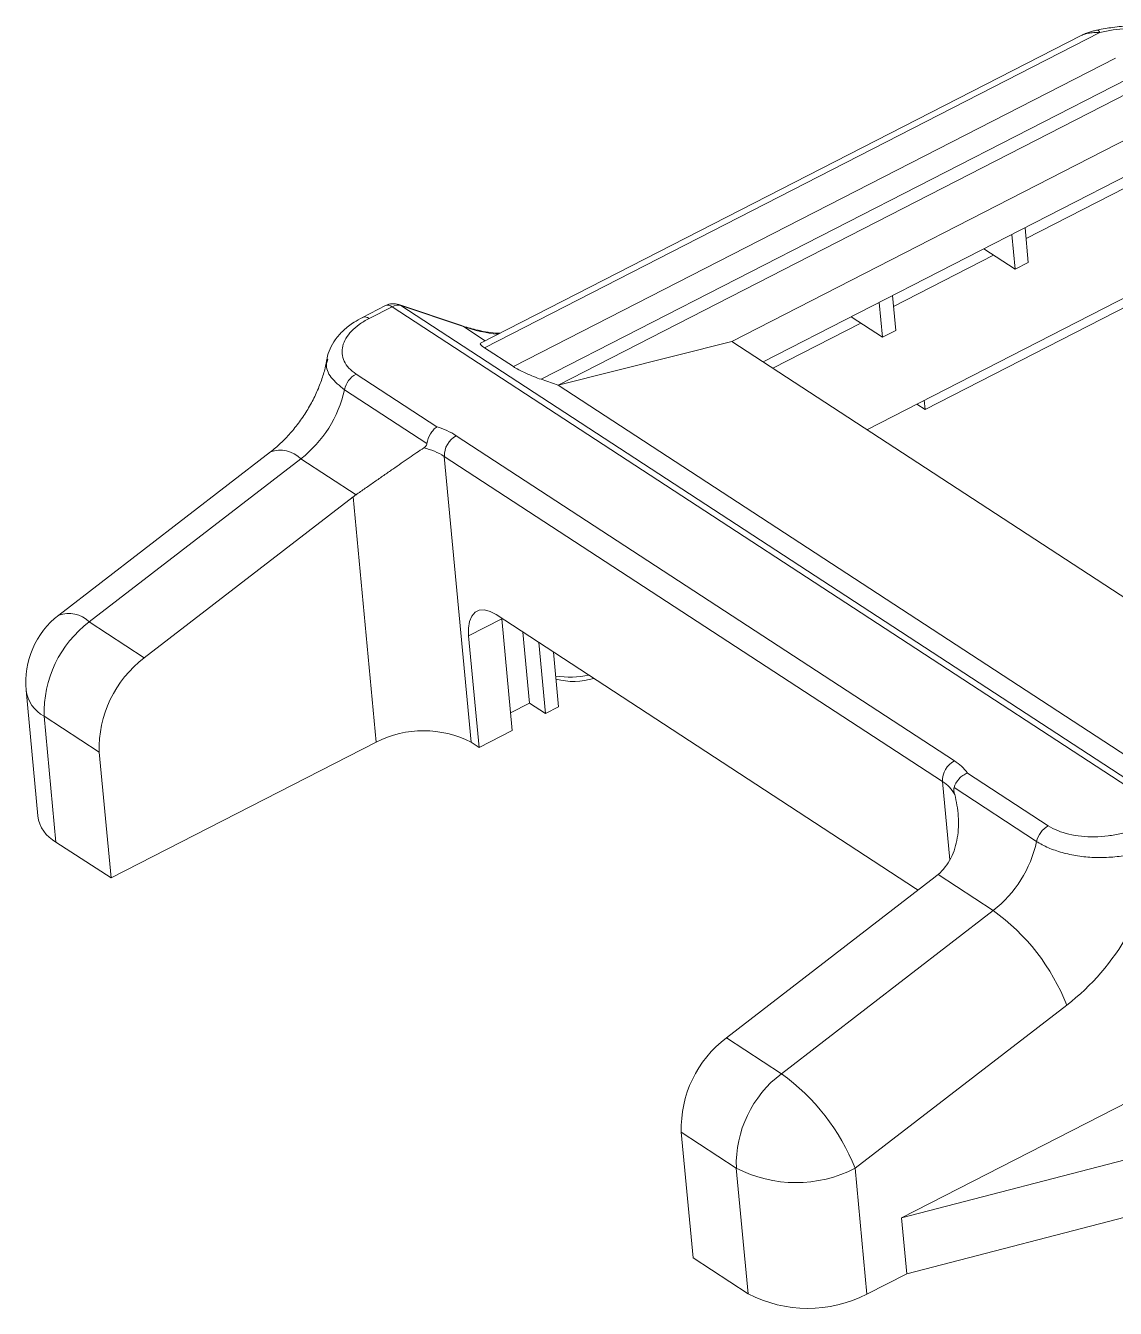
# Model space of a CAD drawing. Header units: inches. Extents: x 1430 to 4816, y 541 to 1061.
# Drawn here: x 1969.8 to 2014.8, y 703.2 to 756.2 of the extents above; entities that cross this region are included whole.
import ezdxf

# ---------------------------------------------------------------- set-up
doc = ezdxf.new("R2010")
doc.units = ezdxf.units.IN

msp = doc.modelspace()

# ---------------------------------------------------------------- linework, layer by layer
at = {"color": 7, "linetype": 'Continuous', "lineweight": 15}
for p, q in [((2013.396, 755.791), (1988.596, 743.086)), ((2014.162, 755.909), (1988.765, 742.898)), ((1989.955, 742.121), (2014.806, 754.852)), ((2015.293, 753.994), (1991.099, 741.599)), ((2015.348, 753.418), (1991.81, 741.36)), ((2015.937, 751.855), (1998.968, 743.162)), ((2016.072, 750.416), (2000.263, 742.317)), ((2011.212, 746.422), (2011.077, 747.857)), ((2020.359, 747.618), (2004.55, 739.518)), ((2020.703, 747.393), (2006.957, 740.351)), ((2010.665, 746.141), (2010.53, 747.576)), ((2010.665, 746.141), (2009.373, 746.984)), ((2011.212, 746.422), (2010.665, 746.141)), ((1984.684, 744.643), (1983.732, 744.155)), ((1984.949, 744.595), (1983.997, 744.108)), ((2016.987, 723.684), (1984.949, 744.595)), ((1987.809, 743.814), (1985.226, 744.683)), ((1985.312, 744.642), (2017.35, 723.73)), ((1987.895, 743.772), (1985.312, 744.642)), ((2005.191, 743.337), (2005.056, 744.772)), ((2005.738, 743.618), (2005.603, 745.053)), ((2005.191, 743.337), (2003.9, 744.18)), ((2005.738, 743.618), (2005.191, 743.337)), ((1998.968, 743.162), (1991.81, 741.36)), ((1998.968, 743.162), (2021.718, 728.313)), ((1988.765, 742.898), (1989.955, 742.121)), ((1983.462, 741.816), (1986.799, 739.637)), ((1991.81, 741.36), (1991.099, 741.599)), ((1986.387, 738.946), (1982.982, 741.168)), ((2016.161, 725.466), (1991.81, 741.36)), ((2006.957, 740.351), (2006.613, 740.575)), ((2006.957, 740.351), (2006.921, 740.733)), ((1987.599, 739.27), (2008.164, 725.847)), ((1979.925, 738.597), (1971.186, 731.86)), ((1981.187, 738.317), (1972.447, 731.581)), ((1983.463, 736.832), (1981.187, 738.317)), ((2007.671, 724.991), (1987.106, 738.414)), ((1987.106, 738.414), (1988.215, 726.611)), ((1983.343, 736.743), (1974.72, 730.097)), ((1984.294, 726.619), (1983.343, 736.743)), ((1989.244, 731.884), (2006.562, 720.581)), ((1972.447, 731.581), (1974.72, 730.097)), ((1989.476, 731.706), (1988.107, 731.005)), ((1989.909, 727.1), (1989.476, 731.706)), ((1988.54, 726.399), (1988.107, 731.005)), ((1990.352, 731.161), (1990.628, 728.225)), ((1991.001, 730.737), (1991.277, 727.801)), ((1991.612, 730.338), (1991.824, 728.081)), ((1969.838, 728.76), (1970.326, 723.569)), ((1989.841, 727.822), (1990.628, 728.225)), ((1990.628, 728.225), (1991.277, 727.801)), ((1972.859, 726.202), (1970.586, 727.686)), ((1970.586, 727.686), (1971.073, 722.495)), ((1991.277, 727.801), (1991.824, 728.081)), ((1988.54, 726.399), (1989.909, 727.1)), ((1984.294, 726.619), (1973.346, 721.011)), ((1988.54, 726.399), (1988.215, 726.611)), ((1973.346, 721.011), (1972.859, 726.202)), ((2008.698, 725.344), (2012.036, 723.165)), ((2011.556, 722.517), (2008.151, 724.74)), ((1971.073, 722.495), (1973.346, 721.011)), ((1998.749, 714.413), (2007.371, 721.059)), ((2009.762, 719.666), (2007.486, 721.152)), ((2006.562, 720.581), (2006.661, 720.512)), ((2001.022, 712.93), (2009.762, 719.666)), ((2012.801, 715.761), (2004.062, 709.024)), ((2005.975, 706.977), (2022.397, 715.39)), ((1998.749, 714.413), (2001.022, 712.93)), ((2021.367, 710.964), (2005.975, 706.977)), ((1999.16, 709.035), (1996.887, 710.518)), ((1996.887, 710.518), (1997.375, 705.327)), ((1999.648, 703.844), (1999.16, 709.035)), ((2004.062, 709.024), (2004.55, 703.833)), ((2021.584, 708.661), (2006.192, 704.674)), ((2005.975, 706.977), (2006.192, 704.674)), ((1997.375, 705.327), (1999.648, 703.844)), ((2006.192, 704.674), (2004.55, 703.833))]:
    msp.add_line(p, q, dxfattribs=at)
at = {"color": 8, "linetype": 'Continuous', "lineweight": 15}
for p, q in [((2015.797, 749.806), (2011.119, 747.41)), ((2009.776, 746.722), (2005.645, 744.606)), ((1985.226, 744.683), (1985.312, 744.642)), ((1987.809, 743.814), (1987.895, 743.772)), ((1988.792, 743.187), (1987.895, 743.772)), ((2004.302, 743.917), (2000.665, 742.054)), ((2007.974, 721.766), (2007.671, 724.991))]:
    msp.add_line(p, q, dxfattribs=at)
at = {"color": 8, "linetype": 'Continuous', "lineweight": 15, "flags": 128}
msp.add_lwpolyline([(2014.07, 756.018), (2014.08, 756.017), (2014.098, 756.007), (2014.118, 755.985), (2014.139, 755.952), (2014.162, 755.909)], dxfattribs=at)
at = {"color": 7, "linetype": 'Continuous', "lineweight": 15, "flags": 128}
msp.add_lwpolyline([(1988.107, 731.005), (1988.101, 731.326), (1988.144, 731.601), (1988.236, 731.822), (1988.373, 731.978), (1988.549, 732.064), (1988.759, 732.077), (1988.993, 732.017), (1989.244, 731.884)], dxfattribs=at)
at = {"color": 7, "linetype": 'Continuous', "lineweight": 15}
for centre, radius, start, end in [((2015.639, 750.039), 6.053, 61.6278, 104.1216), ((1985.003, 744.02), 0.7, 71.4008, 117.126), ((1985.185, 744.186), 0.473, 74.4844, 119.984), ((1983.933, 740.965), 0.972, 118.9782, 167.9328), ((1978.112, 742.243), 4.987, 308.0684, 347.5541), ((1985.858, 736.53), 3.246, 57.5598, 73.1437), ((1988.044, 738.444), 0.938, 118.2794, 181.8254), ((1985.634, 736.064), 2.772, 57.9336, 77.0563), ((1973.322, 729.088), 3.5, 127.6253, 185.3685), ((1975.279, 727.835), 4.696, 127.0856, 181.8177), ((1977.552, 726.351), 4.696, 127.0856, 181.8177), ((1992.289, 733.501), 4.197, 262.0168, 280.8942), ((1992.43, 732.038), 2.913, 255.856, 286.9235), ((1986.246, 722.819), 4.272, 62.5569, 117.1899), ((2008.609, 725.021), 0.938, 118.2794, 181.8254), ((2007.159, 724.246), 1.891, 35.4824, 57.8621), ((2006.939, 723.794), 1.403, 28.3272, 58.5379), ((1971.76, 723.77), 1.449, 187.9635, 241.6956), ((2012.507, 722.314), 0.972, 118.9782, 167.9328), ((2006.687, 723.592), 4.987, 308.0684, 347.5541), ((2006.798, 723.498), 9.794, 307.8089, 353.1949), ((2004.661, 712.561), 8.747, 21.4577, 54.3275), ((2001.581, 710.667), 4.696, 127.0856, 181.8177), ((2003.854, 709.184), 4.696, 127.0856, 181.8177), ((1995.921, 705.824), 8.747, 21.4577, 54.3275), ((2001.621, 713.774), 5.341, 242.5569, 297.1899), ((2002.109, 708.583), 5.341, 242.5569, 297.1899)]:
    msp.add_arc(centre, radius, start, end, dxfattribs=at)
at = {"color": 8, "linetype": 'Continuous', "lineweight": 15}
for centre, radius, start, end in [((1984.777, 744.396), 0.264, 49.1837, 110.6056), ((1983.824, 743.906), 0.265, 49.319, 109.4939), ((1990.141, 750.497), 7.09, 251.5268, 263.322), ((1980.336, 737.462), 1.207, 45.1504, 109.8945), ((1971.596, 730.725), 1.207, 45.1504, 109.8945), ((1971.272, 728.961), 1.449, 187.9635, 241.6956)]:
    msp.add_arc(centre, radius, start, end, dxfattribs=at)
at = {"color": 7, "linetype": 'Continuous', "lineweight": 15}
for centre, major_axis, ratio, start_param, end_param in [((1989.831, 742.539), (1.247, -0.535), 0.118918, 3.043379, 3.73957), ((1990.666, 741.881), (0.831, -0.357), 0.118918, 3.73957, 5.310367), ((1985.074, 735.613), (2.675, 1.008), 0.645642, 1.957636, 2.012512), ((2005.639, 722.19), (2.675, 1.008), 0.645642, 5.154104, 5.20898)]:
    msp.add_ellipse(centre, major_axis=major_axis, ratio=ratio, start_param=start_param, end_param=end_param, dxfattribs=at)
for points, knots in [([(2014.07, 756.016), (2014.015, 756.004), (2013.849, 755.968), (2013.619, 755.897), (2013.456, 755.816), (2013.396, 755.786)], [0, 0, 0, 0, 0.238797, 0.71934, 1, 1, 1, 1]), ([(2014.162, 755.909), (2014.055, 755.913), (2013.869, 755.919), (2013.642, 755.879), (2013.489, 755.837), (2013.423, 755.801), (2013.398, 755.787)], [0, 0, 0, 0, 0.382763, 0.661749, 0.869139, 1, 1, 1, 1]), ([(2018.952, 755.375), (2018.861, 755.431), (2018.603, 755.59), (2018.123, 755.805), (2017.502, 756), (2016.833, 756.13), (2016.133, 756.197), (2015.416, 756.198), (2014.722, 756.141), (2014.279, 756.057), (2014.07, 756.018)], [0, 0, 0, 0, 0.073537, 0.208229, 0.343396, 0.478331, 0.612761, 0.746774, 0.880601, 1, 1, 1, 1]), ([(1983.739, 744.15), (1983.615, 744.085), (1983.321, 743.932), (1982.935, 743.624), (1982.6, 743.258), (1982.382, 742.864), (1982.272, 742.583), (1982.264, 742.428), (1982.263, 742.41)], [0, 0, 0, 0, 0.158699, 0.378772, 0.600863, 0.791812, 0.974948, 1, 1, 1, 1]), ([(1983.997, 744.108), (1983.85, 744.033), (1983.716, 743.951), (1983.473, 743.775), (1983.365, 743.682), (1983.181, 743.488), (1983.104, 743.388), (1982.983, 743.18), (1982.939, 743.074), (1982.887, 742.864), (1982.878, 742.757), (1982.897, 742.547), (1982.925, 742.446), (1983.018, 742.248), (1983.083, 742.152), (1983.247, 741.974), (1983.345, 741.892), (1983.462, 741.816)], [0, 0, 0, 0, 0.125, 0.125, 0.25, 0.25, 0.375, 0.375, 0.5, 0.5, 0.625, 0.625, 0.75, 0.75, 0.875, 0.875, 1, 1, 1, 1]), ([(1989.397, 743.496), (1989.339, 743.499), (1988.995, 743.515), (1988.462, 743.619), (1988.008, 743.755), (1987.809, 743.814)], [0, 0, 0, 0, 0.103139, 0.607564, 1, 1, 1, 1]), ([(1982.256, 742.431), (1982.235, 742.309), (1982.187, 742.032), (1982.04, 741.551), (1981.827, 741.019), (1981.551, 740.483), (1981.222, 739.964), (1980.851, 739.479), (1980.45, 739.045), (1980.136, 738.762), (1979.962, 738.626), (1979.925, 738.597)], [0, 0, 0, 0, 0.0956519, 0.2175611, 0.3410337, 0.4657967, 0.5913602, 0.7171355, 0.8423477, 0.9664493, 1, 1, 1, 1]), ([(1986.387, 738.946), (1986.41, 739.081), (1986.461, 739.221), (1986.571, 739.406), (1986.613, 739.462), (1986.702, 739.561), (1986.751, 739.604), (1986.799, 739.637)], [0, 0, 0, 0, 0.5, 0.5, 0.75, 0.75, 1, 1, 1, 1]), ([(1986.255, 738.766), (1986.162, 738.706), (1986.065, 738.641), (1985.864, 738.505), (1985.76, 738.432), (1985.44, 738.21), (1985.216, 738.053), (1984.856, 737.803), (1984.732, 737.717), (1984.481, 737.543), (1984.354, 737.455), (1984.098, 737.277), (1983.967, 737.186), (1983.711, 737.008), (1983.586, 736.919), (1983.463, 736.832)], [0, 0, 0, 0, 0.125, 0.125, 0.25, 0.25, 0.5, 0.5, 0.625, 0.625, 0.75, 0.75, 0.875, 0.875, 1, 1, 1, 1]), ([(1986.255, 738.766), (1986.284, 738.785), (1986.312, 738.807), (1986.36, 738.864), (1986.38, 738.9), (1986.387, 738.946)], [0, 0, 0, 0, 0.5, 0.5, 1, 1, 1, 1]), ([(2008.151, 724.74), (2008.183, 724.869), (2008.255, 724.996), (2008.401, 725.157), (2008.456, 725.205), (2008.573, 725.286), (2008.636, 725.32), (2008.698, 725.344)], [0, 0, 0, 0, 0.5, 0.5, 0.75, 0.75, 1, 1, 1, 1]), ([(2007.486, 721.152), (2007.711, 721.34), (2007.885, 721.57), (2008.084, 721.963), (2008.138, 722.099), (2008.225, 722.379), (2008.259, 722.524), (2008.33, 722.965), (2008.341, 723.263), (2008.301, 723.863), (2008.251, 724.167), (2008.174, 724.46)], [0, 0, 0, 0, 0.25, 0.25, 0.375, 0.375, 0.5, 0.5, 0.75, 0.75, 1, 1, 1, 1]), ([(2008.151, 724.74), (2008.14, 724.697), (2008.14, 724.648), (2008.151, 724.552), (2008.162, 724.505), (2008.174, 724.46)], [0, 0, 0, 0, 0.5, 0.5, 1, 1, 1, 1]), ([(2012.036, 723.165), (2012.152, 723.089), (2012.284, 723.022), (2012.572, 722.905), (2012.727, 722.857), (2013.054, 722.781), (2013.229, 722.752), (2013.585, 722.716), (2013.767, 722.709), (2014.136, 722.713), (2014.324, 722.726), (2014.693, 722.771), (2014.874, 722.803), (2015.231, 722.886), (2015.405, 722.937), (2015.733, 723.054), (2015.888, 723.121), (2016.035, 723.196)], [0, 0, 0, 0, 0.125, 0.125, 0.25, 0.25, 0.375, 0.375, 0.5, 0.5, 0.625, 0.625, 0.75, 0.75, 0.875, 0.875, 1, 1, 1, 1]), ([(2016.522, 722.338), (2016.339, 722.252), (2016.145, 722.177), (2015.839, 722.081), (2015.734, 722.052), (2015.519, 721.999), (2015.409, 721.975), (2015.075, 721.914), (2014.849, 721.885), (2014.391, 721.853), (2014.156, 721.849), (2013.697, 721.867), (2013.472, 721.889), (2013.03, 721.956), (2012.814, 722.003), (2012.41, 722.116), (2012.219, 722.182), (2011.863, 722.337), (2011.701, 722.423), (2011.556, 722.517)], [0, 0, 0, 0, 0.125, 0.125, 0.1875, 0.1875, 0.25, 0.25, 0.375, 0.375, 0.5, 0.5, 0.625, 0.625, 0.75, 0.75, 0.875, 0.875, 1, 1, 1, 1])]:
    msp.add_open_spline(points, degree=3, knots=knots, dxfattribs=at)
at = {"color": 8, "linetype": 'Continuous', "lineweight": 15}
msp.add_open_spline([(1982.982, 741.168), (1982.781, 741.333), (1982.382, 741.66), (1982.188, 742.112), (1982.277, 742.365), (1982.297, 742.422)], degree=3, knots=[0, 0, 0, 0, 0.4378474, 0.872968, 1, 1, 1, 1], dxfattribs=at)

doc.saveas('drawing.dxf')
